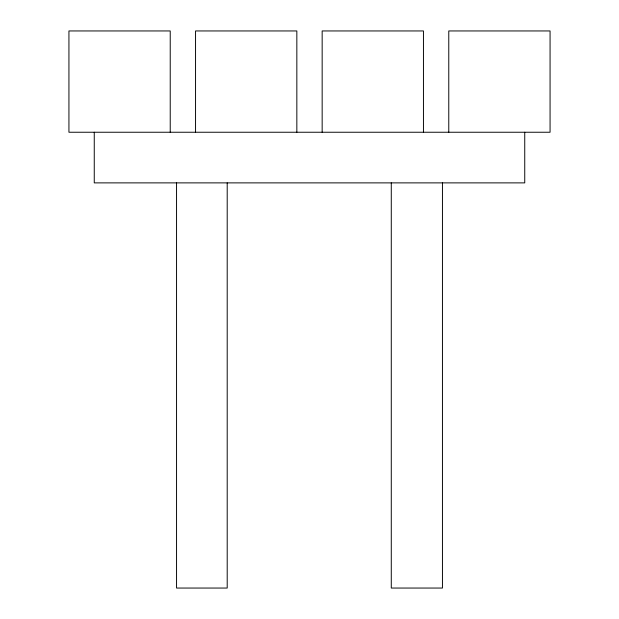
<?xml version="1.0" encoding="UTF-8"?>
<svg xmlns="http://www.w3.org/2000/svg" width="619" height="619" viewBox="0 0 619 619"><rect width="100%" height="100%" fill="white"/><g stroke="black" fill="none" stroke-linecap="round" stroke-linejoin="round"><path stroke-width="0.93" d="M524.742 132.242L524.742 182.884L94.258 182.884L94.258 132.242M448.775 132.242L448.775 30.95L550.067 30.95L550.067 132.242L68.933 132.242L68.933 30.95L170.225 30.95L170.225 132.242M442.446 182.884L442.446 588.05L391.278 588.05L391.278 182.884M423.45 132.242L423.45 30.95L322.159 30.95L322.159 132.242M296.841 132.242L296.841 30.95L195.55 30.95L195.55 132.242M227.204 182.884L227.204 588.05L176.554 588.05L176.554 182.884"/></g></svg>
